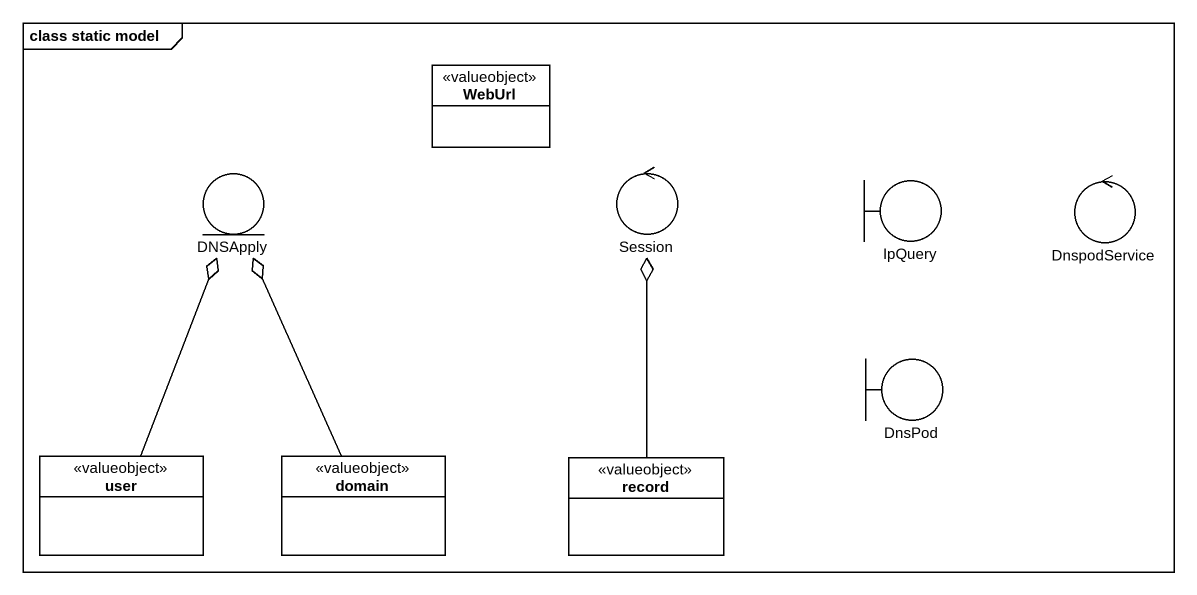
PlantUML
@startuml
mainframe class static model
allowmixing
hide circle
hide empty members
class WebUrl <<valueobject>>
entity DNSApply
control Session
boundary IpQuery
control DnspodService
boundary DnsPod
class user <<valueobject>>
class domain <<valueobject>>
class "record" as record_ <<valueobject>>
user -up-o DNSApply
domain -up-o DNSApply
record_ -up-o Session
@enduml
